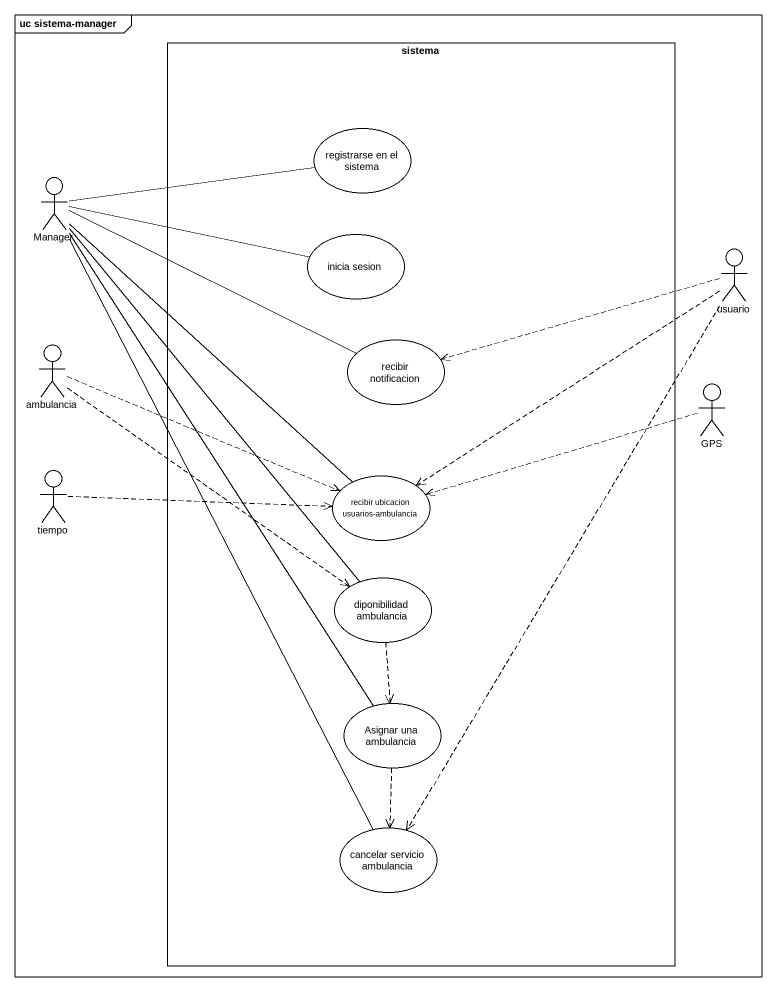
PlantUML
@startuml
mainframe uc sistema-manager
rectangle sistema {
  usecase "registrarse en el sistema" as registrarse_en_el_sistema
  usecase "inicia sesion" as inicia_sesion
  usecase "recibir notificacion" as recibir_notificacion
  usecase "recibir ubicacion usuarios-ambulancia" as recibir_ubicacion_usuarios
  usecase "diponibilidad ambulancia" as diponibilidad_ambulancia
  usecase "Asignar una ambulancia" as Asignar_una_ambulancia
  usecase "cancelar servicio ambulancia" as cancelar_servicio_ambulancia
}
actor Manager
actor usuario
actor ambulancia
actor GPS
actor tiempo
Manager -right- registrarse_en_el_sistema
Manager -right- inicia_sesion
Manager -right- recibir_notificacion
Manager -- recibir_ubicacion_usuarios
Manager -- diponibilidad_ambulancia
Manager -- Asignar_una_ambulancia
Manager -- cancelar_servicio_ambulancia
usuario .left.> recibir_notificacion
usuario ..> recibir_ubicacion_usuarios
usuario ..> cancelar_servicio_ambulancia
ambulancia .right.> recibir_ubicacion_usuarios
ambulancia ..> diponibilidad_ambulancia
GPS .left.> recibir_ubicacion_usuarios
tiempo .right.> recibir_ubicacion_usuarios
diponibilidad_ambulancia ..> Asignar_una_ambulancia
Asignar_una_ambulancia ..> cancelar_servicio_ambulancia
@enduml
